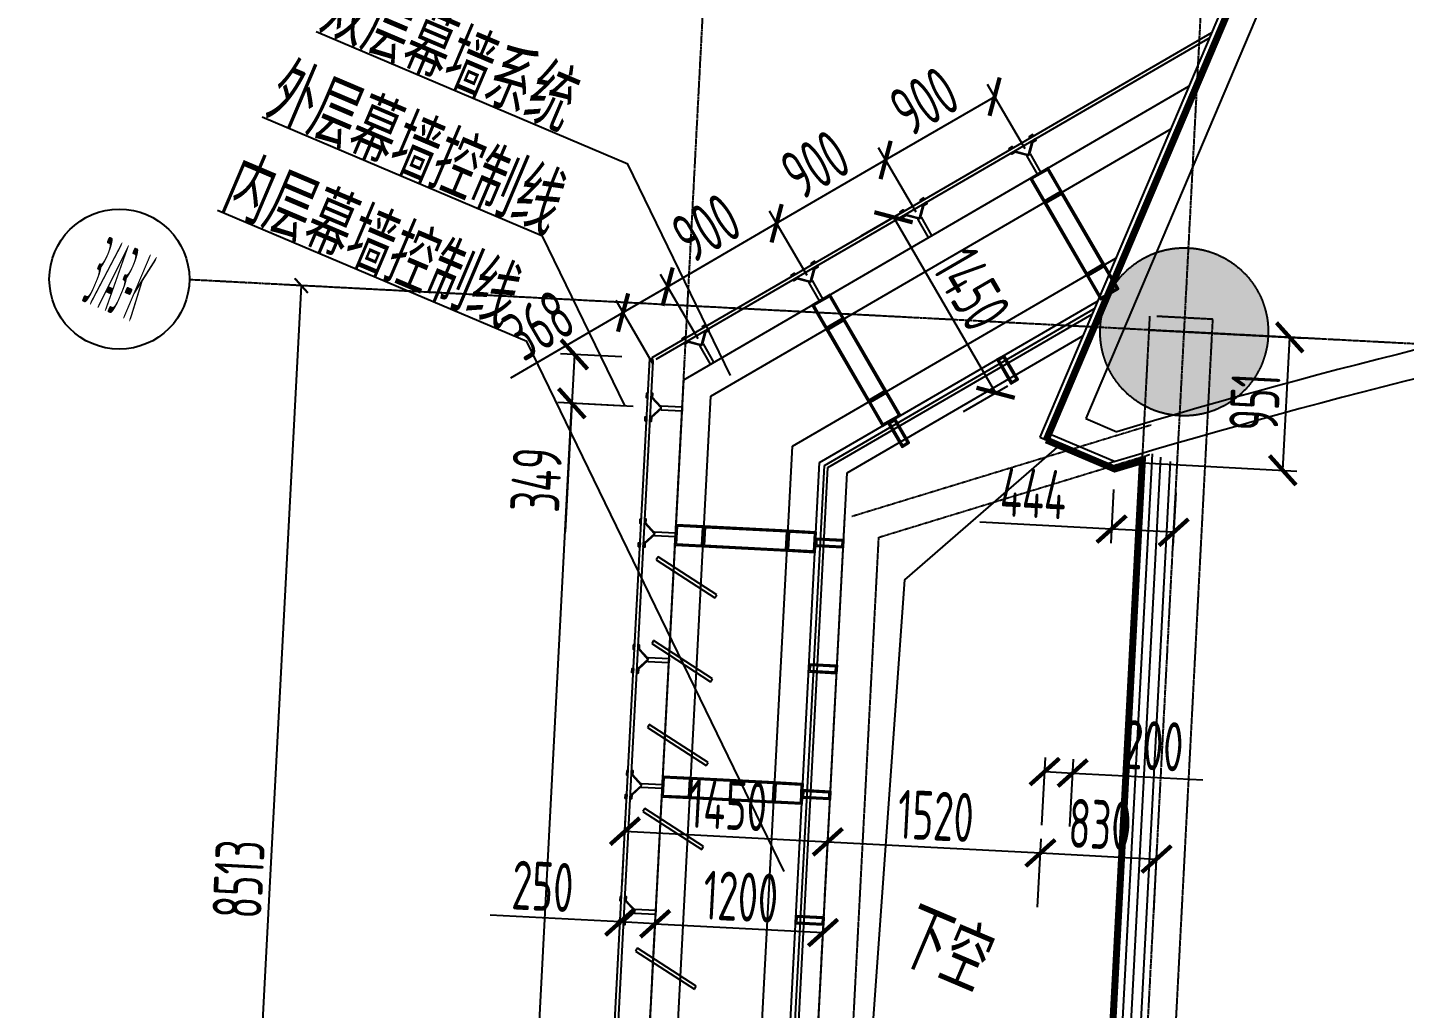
# Model space of a CAD drawing. Extents: x 11778731 to 12007717, y -6694179 to -6314888.
# Drawn here: x 11890365 to 11900194, y -6397141 to -6390134 of the extents above; entities that cross this region are included whole.
import ezdxf
from ezdxf.enums import TextEntityAlignment as Align
from ezdxf.xclip import XClip

# ---------------------------------------------------------------- set-up
doc = ezdxf.new("R2010")
doc.units = 0
doc.header["$LTSCALE"] = 10
doc.header["$MEASUREMENT"] = 0
doc.header["$XCLIPFRAME"] = 0
for name, pattern in [('A3-RG-axis-100$0$CENTER', [2, 1.25, -0.25, 0.25, -0.25]), ('A3-RI-5F$0$DASH', [0.35, 0.25, -0.1]), ('A3-RI-5F$0$DASHED2', [0.375, 0.25, -0.125])]:
    doc.linetypes.add(name, pattern=pattern)
for name, color, linetype in [('A3-RB-5F-100$0$A-DIMS-100', 1, 'Continuous'), ('A3-RG-axis-100$0$A-DIMS-100', 1, 'Continuous'), ('A3-RG-axis-100$0$A-GRID', 1, 'A3-RG-axis-100$0$CENTER'), ('A3-RG-axis-100$0$A-SYMB', 4, 'Continuous'), ('A3-RI-5F$0$A-DETAILS', 11, 'Continuous'), ('A3-RI-5F$0$A-FACD-ALUM', 30, 'Continuous'), ('A3-RI-5F$0$A-FLOR', 2, 'Continuous'), ('A3-RI-5F$0$A-GLAZ', 140, 'Continuous'), ('A3-RI-5F$0$A-STRS-HRAL', 80, 'Continuous'), ('A3-RI-5F$0$A-SYMB-VOID', 35, 'Continuous'), ('A3-RI-5F$0$A-WALL', 7, 'Continuous'), ('A3-RI-5F$0$A-WALL-FINI', 95, 'Continuous'), ('A3-RS-1F$0$A-HATH-GRAY', 8, 'Continuous'), ('A3-RS-1F$0$A-WALL', 7, 'Continuous'), ('A3-SYMB-5F-100$0$A-SYMB', 4, 'Continuous'), ('A3-SYMB-5F-100$0$A-SYMB-AREA', 4, 'Continuous'), ('A3-SYMB-5F-100$0$A-SYMB-NAME', 4, 'Continuous'), ('A3-SYMB-5F-100$0$A-SYMB-NAME-E', 4, 'Continuous')]:
    doc.layers.add(name, color=color, linetype=linetype)
doc.layers.add('A3-RI-5F$0$A-X-CHEK', color=6, linetype='A3-RI-5F$0$DASHED2', plot=False)
doc.styles.add('A3-RB-5F-100$0$XD2008', font='xd-hzs.shx', dxfattribs={"width": 0.7, "bigfont": 'xd-hztxt.shx'})
doc.styles.add('A3-RG-axis-100$0$ECADI', font='hzs.shx', dxfattribs={"width": 0.7, "bigfont": 'hztxt.shx'})
doc.styles.add('A3-RG-axis-100$0$XD2008', font='xd-hzs.shx', dxfattribs={"width": 0.7, "bigfont": 'xd-hztxt.shx'})
doc.styles.add('A3-SYMB-5F-100$0$ECADI', font='hzs.shx', dxfattribs={"width": 0.7, "bigfont": 'hztxt.shx'})
doc.dimstyles.new('A3-RB-5F-100$0$XD100$0', dxfattribs={"dimscale": 100, "dimtxt": 3.5, "dimasz": 2, "dimexe": 1, "dimexo": 2, "dimgap": 0.5, "dimtad": 1, "dimdec": 0, "dimdsep": 46, "dimtxsty": 'A3-RB-5F-100$0$XD2008', "dimblk1": 'A3-RB-5F-100$0$_ARCHTICK', "dimblk2": 'A3-RB-5F-100$0$_ARCHTICK', "dimsah": 1, "dimcen": 2.5, "dimclrt": 4, "dimaunit": 1, "dimadec": 0, "dimazin": 0, "dimtfac": 1, "dimtdec": 0, "dimtix": 1, "dimtmove": 0, "dimatfit": 3, "dimfxl": 0, "dimtolj": 1, "dimtzin": 0, "dimarcsym": 0})
doc.dimstyles.new('A3-RG-axis-100$0$XD100$0', dxfattribs={"dimscale": 100, "dimtxt": 3.5, "dimasz": 1, "dimexe": 1, "dimexo": 2, "dimgap": 0.5, "dimtad": 1, "dimdec": 0, "dimdsep": 46, "dimtxsty": 'A3-RG-axis-100$0$XD2008', "dimblk1": 'A3-RG-axis-100$0$_ARCHTICK', "dimblk2": 'A3-RG-axis-100$0$_ARCHTICK', "dimsah": 1, "dimcen": 2.5, "dimclrt": 4, "dimaunit": 1, "dimadec": 0, "dimazin": 0, "dimtfac": 1, "dimtdec": 0, "dimtix": 1, "dimtmove": 0, "dimatfit": 3, "dimfxl": 0, "dimtolj": 1, "dimtzin": 0, "dimarcsym": 0})

# ---------------------------------------------------------------- blocks, each defined once
blk = doc.blocks.new('A3-RI-5F$0$MRY-m_louver-vert-center - 9000h x 2500w x 500d - 25t - 600 oc - -30 deg-1445515-3RD FLOOR PLAN - BW')
at = {"layer": 'A3-RI-5F$0$A-FACD-ALUM'}
for p, q in [((-921.7, -87.5), (-1171.7, -520.5)), ((-900, -100), (-921.7, -87.5)), ((-321.7, -87.5), (-571.7, -520.5)), ((-300, -100), (-321.7, -87.5)), ((278.3, -87.5), (28.3, -520.5)), ((300, -100), (278.3, -87.5)), ((878.3, -87.5), (628.3, -520.5)), ((900, -100), (878.3, -87.5)), ((-1150, -533), (-900, -100)), ((-550, -533), (-300, -100)), ((50, -533), (300, -100)), ((650, -533), (900, -100)), ((-1171.7, -520.5), (-1150, -533)), ((-571.7, -520.5), (-550, -533)), ((28.3, -520.5), (50, -533)), ((628.3, -520.5), (650, -533))]:
    blk.add_line(p, q, dxfattribs=at)
blk = doc.blocks.new('A3-RI-5F$0$MRY-m_louver-vert-center - 4250h x 2500w x 500d - 25t - 1000 oc - -30 deg-1446859-3RD FLOOR PLAN')
at = {"layer": 'A3-RI-5F$0$A-FACD-ALUM'}
for p, q in [((-1521.7, -87.5), (-1771.7, -520.5)), ((-1500, -100), (-1521.7, -87.5)), ((-521.7, -87.5), (-771.7, -520.5)), ((-500, -100), (-521.7, -87.5)), ((478.3, -87.5), (228.3, -520.5)), ((500, -100), (478.3, -87.5)), ((1478.3, -87.5), (1228.3, -520.5)), ((1500, -100), (1478.3, -87.5)), ((-1750, -533), (-1500, -100)), ((-750, -533), (-500, -100)), ((250, -533), (500, -100)), ((1250, -533), (1500, -100)), ((-1771.7, -520.5), (-1750, -533)), ((-771.7, -520.5), (-750, -533)), ((228.3, -520.5), (250, -533)), ((1228.3, -520.5), (1250, -533))]:
    blk.add_line(p, q, dxfattribs=at)
blk = doc.blocks.new('A3-RI-5F')
at = {"layer": 'A3-RI-5F$0$A-GLAZ'}
blk.add_hatch(color=256, dxfattribs=at).paths.add_polyline_path([(11894830.2, -6392516.3), (11894822.8, -6392492.4), (11894806.1, -6392497.5), (11894805.2, -6392515)])
blk.add_hatch(color=256, dxfattribs=at).paths.add_polyline_path([(11894830.2, -6392516.3), (11894822.8, -6392492.4), (11894806.1, -6392497.5), (11894805.2, -6392515)])
at = {"layer": 'A3-RI-5F$0$A-DETAILS'}
for p, q in [((11897510.3, -6391044.8), (11897414.6, -6391019.4)), ((11897504.1, -6391048.3), (11897415.3, -6391024.8)), ((11897510.3, -6391044.8), (11897535.6, -6390949.1)), ((11897516.4, -6391041.2), (11897539.9, -6390952.3)), ((11896732.2, -6391497.2), (11896757.6, -6391401.5)), ((11896738.3, -6391493.6), (11896761.9, -6391404.7)), ((11896732.2, -6391497.2), (11896636.5, -6391471.8)), ((11896726.1, -6391500.7), (11896637.3, -6391477.2)), ((11895954.2, -6391949.6), (11895979.5, -6391853.9)), ((11895960.3, -6391946), (11895983.8, -6391857.2)), ((11895954.2, -6391949.6), (11895858.5, -6391924.3)), ((11895948.1, -6391953.1), (11895859.2, -6391929.6)), ((11895176.2, -6392402), (11895201.5, -6392306.3)), ((11895182.3, -6392398.4), (11895205.8, -6392309.6)), ((11895176.2, -6392402), (11895080.5, -6392376.7)), ((11895170.1, -6392405.5), (11895081.2, -6392382)), ((11894887.7, -6392851.7), (11894821.4, -6392778.2)), ((11894888, -6392844.7), (11894826.5, -6392776.4)), ((11894887.7, -6392851.7), (11894814.1, -6392918)), ((11894887.3, -6392858.8), (11894819, -6392920.3)), ((11894840.6, -6393750.5), (11894774.3, -6393676.9)), ((11894840.9, -6393743.5), (11894779.4, -6393675.1)), ((11894840.6, -6393750.5), (11894767, -6393816.8)), ((11894840.2, -6393757.6), (11894771.9, -6393819.1)), ((11894793.5, -6394649.3), (11894727.2, -6394575.7)), ((11894793.8, -6394642.2), (11894732.3, -6394573.9)), ((11894793.5, -6394649.3), (11894719.9, -6394715.5)), ((11894793.1, -6394656.3), (11894724.8, -6394717.8)), ((11894746.4, -6395548), (11894672.8, -6395614.3)), ((11894746, -6395555.1), (11894677.7, -6395616.6)), ((11894746.4, -6395548), (11894680.1, -6395474.5)), ((11894746.7, -6395541), (11894685.2, -6395472.7)), ((11894699.3, -6396446.8), (11894633, -6396373.2)), ((11894699.6, -6396439.8), (11894638.1, -6396371.4)), ((11894699.3, -6396446.8), (11894625.7, -6396513.1)), ((11894698.9, -6396453.9), (11894630.6, -6396515.4))]:
    blk.add_line(p, q, dxfattribs=at)
for points in [[(11897541.4, -6390899.4), (11897515.5, -6390914.5), (11897520.5, -6390923.1), (11897546.4, -6390908)], [(11897559, -6390929.7), (11897533.1, -6390944.7), (11897538.1, -6390953.4), (11897564, -6390938.3)], [(11897368.5, -6390999.9), (11897394.4, -6390984.9), (11897399.5, -6390993.5), (11897373.5, -6391008.6)], [(11897386.1, -6391030.2), (11897412, -6391015.1), (11897417.1, -6391023.8), (11897391.1, -6391038.8)], [(11897523.2, -6391037.2), (11897497.3, -6391052.3), (11897572.7, -6391182), (11897598.6, -6391166.9)], [(11897650.5, -6391136.7), (11897520.8, -6391212.1), (11897621.4, -6391385), (11897751, -6391309.6)], [(11897646.9, -6391150.4), (11897534.5, -6391215.7), (11897625, -6391371.4), (11897737.4, -6391306)], [(11897751, -6391309.6), (11897621.4, -6391385), (11897923, -6391903.7), (11898052.6, -6391828.3)], [(11897747.4, -6391323.3), (11897635, -6391388.6), (11897926.6, -6391890), (11898039, -6391824.7)], [(11896763.4, -6391351.8), (11896737.4, -6391366.9), (11896742.5, -6391375.5), (11896768.4, -6391360.5)], [(11896781, -6391382.1), (11896755, -6391397.1), (11896760.1, -6391405.8), (11896786, -6391390.7)], [(11896590.5, -6391452.3), (11896616.4, -6391437.3), (11896621.4, -6391445.9), (11896595.5, -6391461)], [(11896608.1, -6391482.6), (11896634, -6391467.5), (11896639, -6391476.2), (11896613.1, -6391491.2)], [(11896745.2, -6391489.6), (11896719.3, -6391504.7), (11896794.7, -6391634.4), (11896820.6, -6391619.3)], [(11895985.4, -6391804.2), (11895959.4, -6391819.3), (11895964.4, -6391827.9), (11895990.4, -6391812.9)], [(11895812.5, -6391904.8), (11895838.4, -6391889.7), (11895843.4, -6391898.3), (11895817.5, -6391913.4)], [(11895830.1, -6391935), (11895856, -6391919.9), (11895861, -6391928.6), (11895835.1, -6391943.7)], [(11896003, -6391834.5), (11895977, -6391849.6), (11895982, -6391858.2), (11896008, -6391843.1)], [(11898052.6, -6391828.3), (11897923, -6391903.7), (11898023.5, -6392076.6), (11898153.2, -6392001.2)], [(11898049, -6391842), (11897936.6, -6391907.3), (11898027.1, -6392062.9), (11898139.5, -6391997.6)], [(11895967.2, -6391942), (11895941.2, -6391957.1), (11896016.6, -6392086.8), (11896042.6, -6392071.7)], [(11896094.4, -6392041.5), (11895964.8, -6392116.9), (11896065.3, -6392289.8), (11896195, -6392214.4)], [(11896090.8, -6392055.2), (11895978.4, -6392120.6), (11896068.9, -6392276.2), (11896181.3, -6392210.8)], [(11896195, -6392214.4), (11896065.3, -6392289.8), (11896366.9, -6392808.5), (11896496.6, -6392733.1)], [(11895207.3, -6392256.6), (11895181.4, -6392271.7), (11895186.4, -6392280.4), (11895212.4, -6392265.3)], [(11895224.9, -6392286.9), (11895199, -6392302), (11895204, -6392310.6), (11895230, -6392295.5)], [(11896191.4, -6392228.1), (11896079, -6392293.5), (11896370.5, -6392794.9), (11896482.9, -6392729.5)], [(11895034.4, -6392357.2), (11895060.4, -6392342.1), (11895065.4, -6392350.7), (11895039.5, -6392365.8)], [(11895052, -6392387.4), (11895078, -6392372.3), (11895083, -6392381), (11895057.1, -6392396.1)], [(11895189.1, -6392394.4), (11895163.2, -6392409.5), (11895238.6, -6392539.2), (11895264.5, -6392524.1)], [(11897336.2, -6392476.2), (11897284.4, -6392506.4), (11897384.9, -6392679.3), (11897436.8, -6392649.1)], [(11897332.6, -6392489.9), (11897298, -6392510), (11897388.5, -6392665.6), (11897423.1, -6392645.5)], [(11894783.1, -6392746.1), (11894781.5, -6392776.1), (11894791.5, -6392776.6), (11894793.1, -6392746.6)], [(11894818, -6392748), (11894816.4, -6392777.9), (11894826.4, -6392778.4), (11894828, -6392748.5)], [(11896496.6, -6392733.1), (11896366.9, -6392808.5), (11896467.4, -6392981.4), (11896597.1, -6392906)], [(11896493, -6392746.8), (11896380.6, -6392812.1), (11896471.1, -6392967.8), (11896583.4, -6392902.4)], [(11894886.9, -6392866.7), (11894888.5, -6392836.8), (11895038.3, -6392844.6), (11895036.7, -6392874.6)], [(11894772.6, -6392945.9), (11894774.2, -6392915.9), (11894784.2, -6392916.4), (11894782.6, -6392946.4)], [(11894807.5, -6392947.7), (11894809.1, -6392917.7), (11894819.1, -6392918.2), (11894817.5, -6392948.2)], [(11896558.2, -6392928.6), (11896506.3, -6392958.8), (11896606.9, -6393131.7), (11896658.8, -6393101.5)], [(11896554.6, -6392942.3), (11896520, -6392962.4), (11896610.5, -6393118), (11896645.1, -6393097.9)], [(11894736, -6393644.9), (11894734.4, -6393674.9), (11894744.4, -6393675.4), (11894745.9, -6393645.4)], [(11894770.9, -6393646.7), (11894769.3, -6393676.7), (11894779.3, -6393677.2), (11894780.9, -6393647.2)], [(11894986.4, -6393833.3), (11894994.3, -6393683.5), (11895194, -6393693.9), (11895186.2, -6393843.7)], [(11894839.8, -6393765.5), (11894841.4, -6393735.5), (11894991.2, -6393743.4), (11894989.6, -6393773.3)], [(11894997, -6393823.8), (11895003.8, -6393694), (11895183.5, -6393703.4), (11895176.7, -6393833.2)], [(11895186.2, -6393843.7), (11895194, -6393693.9), (11895793.2, -6393725.3), (11895785.4, -6393875.1)], [(11895196.7, -6393834.3), (11895203.5, -6393704.4), (11895782.7, -6393734.8), (11895775.9, -6393864.6)], [(11895785.4, -6393875.1), (11895793.2, -6393725.3), (11895992.9, -6393735.8), (11895985.1, -6393885.6)], [(11895795.9, -6393865.7), (11895802.7, -6393735.8), (11895982.4, -6393745.3), (11895975.6, -6393875.1)], [(11895987.4, -6393840.7), (11895990.6, -6393780.7), (11896190.3, -6393791.2), (11896187.2, -6393851.1)], [(11894725.5, -6393844.6), (11894727.1, -6393814.7), (11894737.1, -6393815.2), (11894735.5, -6393845.1)], [(11894760.4, -6393846.4), (11894762, -6393816.5), (11894772, -6393817), (11894770.4, -6393847)], [(11895997.9, -6393831.2), (11896000, -6393791.2), (11896179.8, -6393800.7), (11896177.7, -6393840.6)], [(11894688.9, -6394543.7), (11894687.3, -6394573.6), (11894697.3, -6394574.1), (11894698.8, -6394544.2)], [(11894723.8, -6394545.5), (11894722.2, -6394575.4), (11894732.2, -6394576), (11894733.8, -6394546)], [(11894792.7, -6394664.3), (11894794.3, -6394634.3), (11894944.1, -6394642.1), (11894942.5, -6394672.1)], [(11894678.4, -6394743.4), (11894680, -6394713.4), (11894689.9, -6394713.9), (11894688.4, -6394743.9)], [(11894713.3, -6394745.2), (11894714.9, -6394715.3), (11894724.9, -6394715.8), (11894723.3, -6394745.7)], [(11895940.3, -6394739.4), (11895943.5, -6394679.5), (11896143.2, -6394690), (11896140.1, -6394749.9)], [(11895950.8, -6394730), (11895952.9, -6394690), (11896132.7, -6394699.4), (11896130.6, -6394739.4)], [(11894641.8, -6395442.4), (11894640.2, -6395472.4), (11894650.2, -6395472.9), (11894651.7, -6395442.9)], [(11894676.7, -6395444.3), (11894675.1, -6395474.2), (11894685.1, -6395474.7), (11894686.7, -6395444.8)], [(11894745.6, -6395563), (11894747.2, -6395533.1), (11894897, -6395540.9), (11894895.4, -6395570.9)], [(11894892.2, -6395630.8), (11894900.1, -6395481), (11895099.8, -6395491.5), (11895092, -6395641.3)], [(11894902.8, -6395621.3), (11894909.6, -6395491.5), (11895089.3, -6395500.9), (11895082.5, -6395630.7)], [(11895092, -6395641.3), (11895099.8, -6395491.5), (11895699, -6395522.9), (11895691.1, -6395672.7)], [(11895102.5, -6395631.8), (11895109.3, -6395502), (11895688.5, -6395532.3), (11895681.7, -6395662.2)], [(11895691.1, -6395672.7), (11895699, -6395522.9), (11895898.7, -6395533.3), (11895890.9, -6395683.1)], [(11895701.7, -6395663.2), (11895708.5, -6395533.4), (11895888.2, -6395542.8), (11895881.4, -6395672.6)], [(11894631.3, -6395642.2), (11894632.9, -6395612.2), (11894642.8, -6395612.7), (11894641.3, -6395642.7)], [(11894666.2, -6395644), (11894667.8, -6395614), (11894677.8, -6395614.5), (11894676.2, -6395644.5)], [(11895893.2, -6395638.2), (11895896.4, -6395578.3), (11896096.1, -6395588.7), (11896093, -6395648.7)], [(11895903.7, -6395628.7), (11895905.8, -6395588.8), (11896085.6, -6395598.2), (11896083.5, -6395638.1)], [(11894594.7, -6396341.2), (11894593.1, -6396371.2), (11894603.1, -6396371.7), (11894604.6, -6396341.7)], [(11894629.6, -6396343), (11894628, -6396373), (11894638, -6396373.5), (11894639.6, -6396343.5)], [(11894698.5, -6396461.8), (11894700.1, -6396431.8), (11894849.8, -6396439.7), (11894848.3, -6396469.6)], [(11894584.2, -6396540.9), (11894585.8, -6396511), (11894595.7, -6396511.5), (11894594.2, -6396541.4)], [(11894619.1, -6396542.7), (11894620.7, -6396512.8), (11894630.7, -6396513.3), (11894629.1, -6396543.3)], [(11895846.1, -6396537), (11895849.3, -6396477), (11896049, -6396487.5), (11896045.9, -6396547.4)], [(11895856.6, -6396527.5), (11895858.7, -6396487.5), (11896038.5, -6396497), (11896036.4, -6396536.9)]]:
    blk.add_lwpolyline(points, close=True, dxfattribs=at)
at = {"layer": 'A3-RI-5F$0$A-FLOR', "linetype": 'A3-RI-5F$0$DASH', "const_width": 50}
for points in [[(11907835.3, -6369053.3), (11897636.5, -6393080)], [(11897636.5, -6393080), (11898125.1, -6393287.4), (11898322.7, -6393228.5), (11896985.5, -6418742.1), (11920412.3, -6428686.2), (11921779.8, -6425464.4), (11976706.5, -6448779.4), (11984755.5, -6429817), (11972558.8, -6424639.8), (11986355.7, -6392136.2)]]:
    blk.add_lwpolyline(points, dxfattribs=at)
at = {"layer": 'A3-RI-5F$0$A-GLAZ'}
for p, q in [((11894823.8, -6392491.2), (11898818, -6390168.6)), ((11894851.5, -6392504), (11898801.8, -6390207)), ((11896052.7, -6393263.1), (11897980.3, -6392142.2)), ((11896077, -6393277.9), (11897964, -6392180.6)), ((11893427.3, -6418807), (11894806.1, -6392497.5)), ((11894830.2, -6392516.3), (11894822.8, -6392492.4)), ((11894830.2, -6392516.3), (11894822.8, -6392492.4)), ((11893453.2, -6418790.8), (11894830.2, -6392516.3)), ((11894830.2, -6392516.3), (11894805.2, -6392515)), ((11894830.2, -6392516.3), (11894805.2, -6392515)), ((11894757.6, -6417975.7), (11896052.7, -6393263.1)), ((11894783.5, -6417959.5), (11896077, -6393277.9))]:
    blk.add_line(p, q, dxfattribs=at)
at = {"layer": 'A3-RI-5F$0$A-STRS-HRAL'}
for points in [[(11897054.1, -6418771.2), (11898395.3, -6393179.2)], [(11897112.9, -6418796.2), (11898454.1, -6393204.1)]]:
    blk.add_lwpolyline(points, dxfattribs=at)
at = {"layer": 'A3-RI-5F$0$A-SYMB-VOID'}
blk.add_lwpolyline([(11894928.4, -6417868.9), (11896627.2, -6394078.5), (11897730.2, -6393119.8)], dxfattribs=at)
at = {"layer": 'A3-RI-5F$0$A-WALL'}
for p, q in [((11901466.4, -6384057.6), (11897656.1, -6393034)), ((11901650.5, -6384135.7), (11897918.3, -6392928.1)), ((11897918.3, -6392928.1), (11898139.7, -6393022)), ((11897656.1, -6393034), (11898128.1, -6393234.4))]:
    blk.add_line(p, q, dxfattribs=at)
for radius, start, end in [(47550, 95.19329, 106.69121), (47350, 94.9523, 106.77848)]:
    blk.add_arc((11911796.7, -6438568.6), radius, start, end, dxfattribs=at)
at = {"layer": 'A3-RI-5F$0$A-WALL-FINI'}
for p, q in [((11906617.1, -6371795.3), (11897590.5, -6393060.5)), ((11895048.5, -6392649.8), (11898655.1, -6390552.6)), ((11895242.5, -6392768.3), (11898524.7, -6390859.8)), ((11895824.7, -6393123.8), (11898133.5, -6391781.3)), ((11896018.8, -6393242.3), (11898003.1, -6392088.4)), ((11896215.3, -6393314.8), (11897897.9, -6392336.4)), ((11893686.1, -6418645.2), (11895048.5, -6392649.8)), ((11893893.2, -6418515.9), (11895242.5, -6392768.3)), ((11897590.5, -6393060.5), (11898053.3, -6393257)), ((11894514.3, -6418127.7), (11895824.7, -6393123.8)), ((11894721.4, -6417998.3), (11896018.8, -6393242.3)), ((11894928.4, -6417868.9), (11896215.3, -6393314.8))]:
    blk.add_line(p, q, dxfattribs=at)
for points in [[(11896985.5, -6418742.1), (11898326.8, -6393150.1)], [(11897181.5, -6418825.3), (11898522.7, -6393233.2)]]:
    blk.add_lwpolyline(points, dxfattribs=at)
blk.add_arc((11911796.7, -6438568.6), 47350, 106.77848, 106.87295, dxfattribs=at)
at = {"layer": 'A3-RI-5F$0$A-X-CHEK'}
for p, q in [((11896998.5, -6418494.6), (11898376.8, -6392195)), ((11898826.2, -6392218.6), (11898426.7, -6392197.6)), ((11897440.3, -6418663.6), (11898826.2, -6392218.6)), ((11896249.1, -6393624.9), (11898386.2, -6392971.5)), ((11896441.5, -6393775.2), (11898375, -6393184.1)), ((11894930.3, -6417834), (11896199.1, -6393622.3)), ((11895187.3, -6417707.2), (11896441.5, -6393775.2))]:
    blk.add_line(p, q, dxfattribs=at)
at = {"layer": 'A3-RI-5F$0$A-FACD-ALUM'}
for name, p, rotation in [('A3-RI-5F$0$MRY-m_louver-vert-center - 9000h x 2500w x 500d - 25t - 600 oc - -30 deg-1445515-3RD FLOOR PLAN - BW', (11894718.6, -6394808.1), 86.99999999988873), ('A3-RI-5F$0$MRY-m_louver-vert-center - 4250h x 2500w x 500d - 25t - 1000 oc - -30 deg-1446859-3RD FLOOR PLAN', (11894540.6, -6398203.4), 86.99999999865307)]:
    blk.add_blockref(name, p, dxfattribs=dict(at, rotation=rotation))
blk = doc.blocks.new('A3-RG-axis-100$0$_ARCHTICK')
at = {"color": 0, "linetype": 'ByBlock', "const_width": 0.15}
blk.add_lwpolyline([(-0.5, -0.5), (0.5, 0.5)], dxfattribs=at)
blk = doc.blocks.new('*D235')
at = {"layer": 'A3-RG-axis-100$0$A-DIMS-100', "color": 0, "lineweight": -2}
for p, q in [((11891873.6, -6400479.5), (11892319.1, -6391977.7)), ((11896669.6, -6392205.7), (11892219.3, -6391972.5)), ((11894430.8, -6400613.5), (11891773.7, -6400474.2))]:
    blk.add_line(p, q, dxfattribs=at)
at = {"layer": 'Defpoints', "color": 0}
for p in [(11892319.1, -6391977.7), (11896869.3, -6392216.2), (11894630.6, -6400623.9)]:
    blk.add_point(p, dxfattribs=at)
at = {"layer": 'A3-RG-axis-100$0$A-DIMS-100', "color": 0, "lineweight": -2, "xscale": 100, "yscale": 100, "zscale": 100}
for p, rotation in [((11892319.1, -6391977.7), 86.99999999989261), ((11891873.6, -6400479.5), 266.9999999998926)]:
    blk.add_blockref('A3-RG-axis-100$0$_ARCHTICK', p, dxfattribs=dict(at, rotation=rotation))
at = {"layer": 'A3-RG-axis-100$0$A-DIMS-100', "color": 4, "insert": (11891871.6, -6396216.8), "char_height": 350, "attachment_point": 5, "rotation": 87, "style": 'A3-RG-axis-100$0$XD2008'}
blk.add_mtext('\\A1;8513', dxfattribs=at)
blk = doc.blocks.new('A3-RG-axis-100$0$ECADI-TAG-GRID')
at = {"color": 13}
blk.add_circle((0, 0), 5, dxfattribs=at)
at = {"style": 'A3-RG-axis-100$0$XD2008', "width": 0.7}
blk.add_attdef('GRID', text='', height=5, dxfattribs=at).set_placement((0, 0), align=Align.MIDDLE)
blk = doc.blocks.new('A3-SYMB-5F-100$0$ECADI-TAG-ROOM')
at = {"layer": 'A3-SYMB-5F-100$0$A-SYMB-AREA', "style": 'A3-SYMB-5F-100$0$ECADI', "width": 0.7}
blk.add_attdef('340M2', text='', height=2.5, dxfattribs=at).set_placement((7.167, -1.75), align=Align.MIDDLE_LEFT)
at = {"layer": 'A3-SYMB-5F-100$0$A-SYMB-NAME', "style": 'A3-SYMB-5F-100$0$ECADI', "width": 0.7}
blk.add_attdef('CHINESENAME', (-5.125, 0.088), '', height=4.5, dxfattribs=at)
at = {"layer": 'A3-SYMB-5F-100$0$A-SYMB-NAME-E', "style": 'A3-SYMB-5F-100$0$ECADI', "width": 0.7}
for tag, p in [('ENGLISHHIGH', (-5.125, 8.04)), ('ENGLISHLOW', (-5.125, 4.84))]:
    blk.add_attdef(tag, p, '', height=2.5, dxfattribs=at)
blk = doc.blocks.new('A3-SYMB-5F-100')
at = {"layer": 'A3-SYMB-5F-100$0$A-SYMB'}
for points in [[(11895381.7, -6392619.6), (11894649.6, -6391110.1), (11892425.2, -6390165.9)], [(11894628.4, -6392835.2), (11894040.7, -6391623.6), (11892039.6, -6390774.1)], [(11895765.7, -6396163.4), (11893929.7, -6392377.8), (11891720.9, -6391440.2)]]:
    blk.add_lwpolyline(points, dxfattribs=at)
ref = blk.add_blockref('A3-SYMB-5F-100$0$ECADI-TAG-ROOM', (11893653.3, -6390696.7), dxfattribs=dict(at, xscale=-99.99999999989046, yscale=100.0000000001164, rotation=336.9999999995064))
ref.add_attrib('CHINESENAME', '双层幕墙系统', (11892425.2, -6390165.9), dxfattribs={"height": 450, "rotation": 337, "style": 'A3-SYMB-5F-100$0$ECADI', "width": 0.7})
ref = blk.add_blockref('A3-SYMB-5F-100$0$ECADI-TAG-ROOM', (11893283, -6391281.2), dxfattribs=dict(at, xscale=-99.99999999989046, yscale=100.0000000001164, rotation=336.9999999995064))
ref.add_attrib('CHINESENAME', '外层幕墙控制线', (11892039.6, -6390774.1), dxfattribs={"height": 450, "rotation": 337, "style": 'A3-SYMB-5F-100$0$ECADI', "width": 0.7})
ref = blk.add_blockref('A3-SYMB-5F-100$0$ECADI-TAG-ROOM', (11893172, -6392035.5), dxfattribs=dict(at, xscale=-99.99999999989046, yscale=100.0000000001164, rotation=336.9999999995064))
ref.add_attrib('CHINESENAME', '内层幕墙控制线', (11891720.9, -6391440.2), dxfattribs={"height": 450, "rotation": 337, "style": 'A3-SYMB-5F-100$0$ECADI', "width": 0.7})
ref = blk.add_blockref('A3-SYMB-5F-100$0$ECADI-TAG-ROOM', (11897012.2, -6397011.1), dxfattribs=dict(at, xscale=99.99999999989046, yscale=100.0000000001164, rotation=337))
ref.add_attrib('CHINESENAME', '下空', (11896543.9, -6396802.8), dxfattribs={"height": 450, "rotation": 337, "style": 'A3-SYMB-5F-100$0$ECADI', "width": 0.7})
blk = doc.blocks.new('A3-RS-1F')
at = {"layer": 'A3-RS-1F$0$A-HATH-GRAY'}
h = blk.add_hatch(color=256, dxfattribs=at)
edge = h.paths.add_edge_path()
edge.add_arc((11898621.2, -6392307.9), 600, 0, 360)
at = {"layer": 'A3-RS-1F$0$A-WALL'}
blk.add_circle((11898621.2, -6392307.9), 600, dxfattribs=at)
blk = doc.blocks.new('A3-RB-5F-100$0$_ARCHTICK')
at = {"color": 0, "linetype": 'ByBlock', "const_width": 0.15}
blk.add_lwpolyline([(-0.5, -0.5), (0.5, 0.5)], dxfattribs=at)
blk = doc.blocks.new('*D979')
at = {"layer": 'A3-RB-5F-100$0$A-DIMS-100', "color": 0, "lineweight": -2}
for p, q in [((11898117.8, -6393434), (11898097.8, -6393816.4)), ((11898561, -6393457.2), (11898541, -6393839.7)), ((11898103, -6393716.6), (11897162.7, -6393667.3)), ((11898546.2, -6393739.8), (11898103, -6393716.6))]:
    blk.add_line(p, q, dxfattribs=at)
at = {"layer": 'Defpoints', "color": 0}
for p in [(11898128.3, -6393234.3), (11898571.5, -6393257.5), (11898546.2, -6393739.8)]:
    blk.add_point(p, dxfattribs=at)
at = {"layer": 'A3-RB-5F-100$0$A-DIMS-100', "color": 0, "lineweight": -2, "xscale": 200, "yscale": 200, "zscale": 200}
for p, rotation in [((11898103, -6393716.6), 176.9999999991416), ((11898546.2, -6393739.8), 356.9999999991416)]:
    blk.add_blockref('A3-RB-5F-100$0$_ARCHTICK', p, dxfattribs=dict(at, rotation=rotation))
at = {"layer": 'A3-RB-5F-100$0$A-DIMS-100', "color": 4, "insert": (11897544.8, -6393462), "char_height": 350, "attachment_point": 5, "rotation": 357, "style": 'A3-RB-5F-100$0$XD2008'}
blk.add_mtext('\\A1;444', dxfattribs=at)
blk = doc.blocks.new('*D980')
at = {"layer": 'A3-RB-5F-100$0$A-DIMS-100', "color": 0, "lineweight": -2}
for p, q in [((11898377.8, -6392295.2), (11899474.5, -6392352.7)), ((11899324.9, -6393297), (11899374.6, -6392347.5)), ((11898328, -6393244.8), (11899424.7, -6393302.2))]:
    blk.add_line(p, q, dxfattribs=at)
at = {"layer": 'Defpoints', "color": 0}
for p in [(11898178.1, -6392284.8), (11899374.6, -6392347.5), (11898128.3, -6393234.3)]:
    blk.add_point(p, dxfattribs=at)
at = {"layer": 'A3-RB-5F-100$0$A-DIMS-100', "color": 0, "lineweight": -2, "xscale": 200, "yscale": 200, "zscale": 200}
for p, rotation in [((11899374.6, -6392347.5), 87.00006786445552), ((11899324.9, -6393297), 267.0000678644555)]:
    blk.add_blockref('A3-RB-5F-100$0$_ARCHTICK', p, dxfattribs=dict(at, rotation=rotation))
at = {"layer": 'A3-RB-5F-100$0$A-DIMS-100', "color": 4, "insert": (11899125.1, -6392810.5), "char_height": 350, "attachment_point": 5, "rotation": 87.00007, "style": 'A3-RB-5F-100$0$XD2008'}
blk.add_mtext('\\A1;951', dxfattribs=at)
blk = doc.blocks.new('*D428')
at = {"layer": 'A3-RB-5F-100$0$A-DIMS-100', "color": 0, "lineweight": -2}
for p, q in [((11892930.9, -6417983.8), (11894249.8, -6392818.3)), ((11894688, -6392841.3), (11894149.9, -6392813.1)), ((11893369.1, -6418006.7), (11892831.1, -6417978.5))]:
    blk.add_line(p, q, dxfattribs=at)
at = {"layer": 'Defpoints', "color": 0}
for p in [(11894249.8, -6392818.3), (11894887.7, -6392851.7), (11893568.8, -6418017.2)]:
    blk.add_point(p, dxfattribs=at)
at = {"layer": 'A3-RB-5F-100$0$A-DIMS-100', "color": 0, "lineweight": -2, "xscale": 200, "yscale": 200, "zscale": 200}
for p, rotation in [((11894249.8, -6392818.3), 86.99999999865629), ((11892930.9, -6417983.8), 266.9999999986563)]:
    blk.add_blockref('A3-RB-5F-100$0$_ARCHTICK', p, dxfattribs=dict(at, rotation=rotation))
at = {"layer": 'A3-RB-5F-100$0$A-DIMS-100', "color": 4, "insert": (11893365.7, -6405389.3), "char_height": 350, "attachment_point": 5, "rotation": 87, "style": 'A3-RB-5F-100$0$XD2008'}
blk.add_mtext('\\A1;900X28=25200', dxfattribs=at)
blk = doc.blocks.new('*D430')
at = {"layer": 'A3-RB-5F-100$0$A-DIMS-100', "color": 0, "lineweight": -2}
for p, q in [((11894606.4, -6392487.1), (11894168.2, -6392464.1)), ((11894268.1, -6392469.3), (11894249.8, -6392818.3)), ((11894588.1, -6392836), (11894149.9, -6392813.1)), ((11894249.8, -6392818.3), (11894201.7, -6393735.4))]:
    blk.add_line(p, q, dxfattribs=at)
at = {"layer": 'Defpoints', "color": 0}
for p in [(11894268.1, -6392469.3), (11894806.1, -6392497.5), (11894787.8, -6392846.5)]:
    blk.add_point(p, dxfattribs=at)
at = {"layer": 'A3-RB-5F-100$0$A-DIMS-100', "color": 0, "lineweight": -2, "xscale": 200, "yscale": 200, "zscale": 200}
for p, rotation in [((11894268.1, -6392469.3), 86.99999999902752), ((11894249.8, -6392818.3), 266.9999999990275)]:
    blk.add_blockref('A3-RB-5F-100$0$_ARCHTICK', p, dxfattribs=dict(at, rotation=rotation))
at = {"layer": 'A3-RB-5F-100$0$A-DIMS-100', "color": 4, "insert": (11893995.8, -6393364.9), "char_height": 350, "attachment_point": 5, "rotation": 87, "style": 'A3-RB-5F-100$0$XD2008'}
blk.add_mtext('\\A1;349', dxfattribs=at)
blk = doc.blocks.new('*D476')
at = {"layer": 'A3-RB-5F-100$0$A-DIMS-100', "color": 0, "lineweight": -2}
for p, q in [((11892930.9, -6417983.8), (11894249.8, -6392818.3)), ((11894688, -6392841.3), (11894149.9, -6392813.1)), ((11893369.1, -6418006.7), (11892831.1, -6417978.5))]:
    blk.add_line(p, q, dxfattribs=at)
at = {"layer": 'Defpoints', "color": 0}
for p in [(11894249.8, -6392818.3), (11894887.7, -6392851.7), (11893568.8, -6418017.2)]:
    blk.add_point(p, dxfattribs=at)
at = {"layer": 'A3-RB-5F-100$0$A-DIMS-100', "color": 0, "lineweight": -2, "xscale": 200, "yscale": 200, "zscale": 200}
for p, rotation in [((11894249.8, -6392818.3), 86.99999999865629), ((11892930.9, -6417983.8), 266.9999999986563)]:
    blk.add_blockref('A3-RB-5F-100$0$_ARCHTICK', p, dxfattribs=dict(at, rotation=rotation))
at = {"layer": 'A3-RB-5F-100$0$A-DIMS-100', "color": 4, "insert": (11893365.7, -6405389.3), "char_height": 350, "attachment_point": 5, "rotation": 87, "style": 'A3-RB-5F-100$0$XD2008'}
blk.add_mtext('\\A1;900X28=25200', dxfattribs=at)
blk = doc.blocks.new('*D478')
at = {"layer": 'A3-RB-5F-100$0$A-DIMS-100', "color": 0, "lineweight": -2}
for p, q in [((11894606.4, -6392487.1), (11894168.2, -6392464.1)), ((11894268.1, -6392469.3), (11894249.8, -6392818.3)), ((11894588.1, -6392836), (11894149.9, -6392813.1)), ((11894249.8, -6392818.3), (11894201.7, -6393735.4))]:
    blk.add_line(p, q, dxfattribs=at)
at = {"layer": 'Defpoints', "color": 0}
for p in [(11894268.1, -6392469.3), (11894806.1, -6392497.5), (11894787.8, -6392846.5)]:
    blk.add_point(p, dxfattribs=at)
at = {"layer": 'A3-RB-5F-100$0$A-DIMS-100', "color": 0, "lineweight": -2, "xscale": 200, "yscale": 200, "zscale": 200}
for p, rotation in [((11894268.1, -6392469.3), 86.99999999902752), ((11894249.8, -6392818.3), 266.9999999990275)]:
    blk.add_blockref('A3-RB-5F-100$0$_ARCHTICK', p, dxfattribs=dict(at, rotation=rotation))
at = {"layer": 'A3-RB-5F-100$0$A-DIMS-100', "color": 4, "insert": (11893995.8, -6393364.9), "char_height": 350, "attachment_point": 5, "rotation": 87, "style": 'A3-RB-5F-100$0$XD2008'}
blk.add_mtext('\\A1;349', dxfattribs=at)
blk = doc.blocks.new('*D657')
at = {"layer": 'A3-RB-5F-100$0$A-DIMS-100', "color": 0, "lineweight": -2}
for p, q in [((11897605.5, -6395830.9), (11897630.7, -6395349.2)), ((11897805.2, -6395841.3), (11897830.5, -6395359.7)), ((11897625.5, -6395449), (11897825.2, -6395459.5)), ((11897825.2, -6395459.5), (11898754, -6395508.2))]:
    blk.add_line(p, q, dxfattribs=at)
at = {"layer": 'Defpoints', "color": 0}
for p in [(11897825.2, -6395459.5), (11897595, -6396030.6), (11897794.7, -6396041.1)]:
    blk.add_point(p, dxfattribs=at)
at = {"layer": 'A3-RB-5F-100$0$A-DIMS-100', "color": 0, "lineweight": -2, "xscale": 200, "yscale": 200, "zscale": 200}
for p, rotation in [((11897625.5, -6395449), 176.9999999990518), ((11897825.2, -6395459.5), 356.9999999990518)]:
    blk.add_blockref('A3-RB-5F-100$0$_ARCHTICK', p, dxfattribs=dict(at, rotation=rotation))
at = {"layer": 'A3-RB-5F-100$0$A-DIMS-100', "color": 4, "insert": (11898401.2, -6395264.4), "char_height": 350, "attachment_point": 5, "rotation": 357, "style": 'A3-RB-5F-100$0$XD2008'}
blk.add_mtext('\\A1;200', dxfattribs=at)
blk = doc.blocks.new('*D658')
at = {"layer": 'A3-RB-5F-100$0$A-DIMS-100', "color": 0, "lineweight": -2}
for p, q in [((11894608.8, -6396262.5), (11894634.3, -6395775.3)), ((11896056.8, -6396338.4), (11896082.3, -6395851.2)), ((11894629.1, -6395875.2), (11896077.1, -6395951))]:
    blk.add_line(p, q, dxfattribs=at)
at = {"layer": 'Defpoints', "color": 0}
for p in [(11896077.1, -6395951), (11894598.3, -6396462.2), (11896046.3, -6396538.1)]:
    blk.add_point(p, dxfattribs=at)
at = {"layer": 'A3-RB-5F-100$0$A-DIMS-100', "color": 0, "lineweight": -2, "xscale": 200, "yscale": 200, "zscale": 200}
for p, rotation in [((11894629.1, -6395875.2), 176.9999999992017), ((11896077.1, -6395951), 356.9999999992017)]:
    blk.add_blockref('A3-RB-5F-100$0$_ARCHTICK', p, dxfattribs=dict(at, rotation=rotation))
at = {"layer": 'A3-RB-5F-100$0$A-DIMS-100', "color": 4, "insert": (11895364.9, -6395688.4), "char_height": 350, "attachment_point": 5, "rotation": 357, "style": 'A3-RB-5F-100$0$XD2008'}
blk.add_mtext('\\A1;1450', dxfattribs=at)
blk = doc.blocks.new('*D659')
at = {"layer": 'A3-RB-5F-100$0$A-DIMS-100', "color": 0, "lineweight": -2}
for p, q in [((11896056.8, -6396338.4), (11896082.3, -6395851.2)), ((11896077.1, -6395951), (11897595, -6396030.6)), ((11897574.7, -6396417.9), (11897600.3, -6395930.7))]:
    blk.add_line(p, q, dxfattribs=at)
at = {"layer": 'Defpoints', "color": 0}
for p in [(11897595, -6396030.6), (11896046.3, -6396538.1), (11897564.3, -6396617.7)]:
    blk.add_point(p, dxfattribs=at)
at = {"layer": 'A3-RB-5F-100$0$A-DIMS-100', "color": 0, "lineweight": -2, "xscale": 200, "yscale": 200, "zscale": 200}
for p, rotation in [((11896077.1, -6395951), 176.9999999990575), ((11897595, -6396030.6), 356.9999999990575)]:
    blk.add_blockref('A3-RB-5F-100$0$_ARCHTICK', p, dxfattribs=dict(at, rotation=rotation))
at = {"layer": 'A3-RB-5F-100$0$A-DIMS-100', "color": 4, "insert": (11896847.8, -6395766.1), "char_height": 350, "attachment_point": 5, "rotation": 357, "style": 'A3-RB-5F-100$0$XD2008'}
blk.add_mtext('\\A1;1520', dxfattribs=at)
blk = doc.blocks.new('*D660')
at = {"layer": 'A3-RB-5F-100$0$A-DIMS-100', "color": 0, "lineweight": -2}
for p, q in [((11897574.7, -6396417.9), (11897600.3, -6395930.7)), ((11897595, -6396030.6), (11898423.9, -6396074)), ((11898403.6, -6396461.4), (11898429.1, -6395974.2))]:
    blk.add_line(p, q, dxfattribs=at)
at = {"layer": 'Defpoints', "color": 0}
for p in [(11898423.9, -6396074), (11897564.3, -6396617.7), (11898393.1, -6396661.1)]:
    blk.add_point(p, dxfattribs=at)
at = {"layer": 'A3-RB-5F-100$0$A-DIMS-100', "color": 0, "lineweight": -2, "xscale": 200, "yscale": 200, "zscale": 200}
for p, rotation in [((11897595, -6396030.6), 176.9999999991102), ((11898423.9, -6396074), 356.9999999991103)]:
    blk.add_blockref('A3-RB-5F-100$0$_ARCHTICK', p, dxfattribs=dict(at, rotation=rotation))
at = {"layer": 'A3-RB-5F-100$0$A-DIMS-100', "color": 4, "insert": (11898021.2, -6395827.6), "char_height": 350, "attachment_point": 5, "rotation": 357, "style": 'A3-RB-5F-100$0$XD2008'}
blk.add_mtext('\\A1;830', dxfattribs=at)
blk = doc.blocks.new('*D783')
at = {"layer": 'A3-RB-5F-100$0$A-DIMS-100', "color": 0, "lineweight": -2}
for p, q in [((11894574.5, -6396916.1), (11894600.4, -6396423.4)), ((11894824.2, -6396929.2), (11894850, -6396436.5)), ((11894595.1, -6396523.3), (11893666.4, -6396474.6)), ((11894844.8, -6396536.4), (11894595.1, -6396523.3))]:
    blk.add_line(p, q, dxfattribs=at)
at = {"layer": 'Defpoints', "color": 0}
for p in [(11894844.8, -6396536.4), (11894564.1, -6397115.8), (11894813.7, -6397128.9)]:
    blk.add_point(p, dxfattribs=at)
at = {"layer": 'A3-RB-5F-100$0$A-DIMS-100', "color": 0, "lineweight": -2, "xscale": 200, "yscale": 200, "zscale": 200}
for p, rotation in [((11894595.1, -6396523.3), 176.9999999992396), ((11894844.8, -6396536.4), 356.9999999992396)]:
    blk.add_blockref('A3-RB-5F-100$0$_ARCHTICK', p, dxfattribs=dict(at, rotation=rotation))
at = {"layer": 'A3-RB-5F-100$0$A-DIMS-100', "color": 4, "insert": (11894042.7, -6396269), "char_height": 350, "attachment_point": 5, "rotation": 357, "style": 'A3-RB-5F-100$0$XD2008'}
blk.add_mtext('\\A1;250', dxfattribs=at)
blk = doc.blocks.new('*D784')
at = {"layer": 'A3-RB-5F-100$0$A-DIMS-100', "color": 0, "lineweight": -2}
for p, q in [((11894834.7, -6396729.4), (11894850, -6396436.5)), ((11894844.8, -6396536.4), (11896043.1, -6396599.2)), ((11896033, -6396792.2), (11896048.4, -6396499.3))]:
    blk.add_line(p, q, dxfattribs=at)
at = {"layer": 'Defpoints', "color": 0}
for p in [(11896043.1, -6396599.2), (11894824.2, -6396929.2), (11896022.6, -6396992)]:
    blk.add_point(p, dxfattribs=at)
at = {"layer": 'A3-RB-5F-100$0$A-DIMS-100', "color": 0, "lineweight": -2, "xscale": 200, "yscale": 200, "zscale": 200}
for p, rotation in [((11894844.8, -6396536.4), 176.999999999122), ((11896043.1, -6396599.2), 356.999999999122)]:
    blk.add_blockref('A3-RB-5F-100$0$_ARCHTICK', p, dxfattribs=dict(at, rotation=rotation))
at = {"layer": 'A3-RB-5F-100$0$A-DIMS-100', "color": 4, "insert": (11895455.7, -6396343.1), "char_height": 350, "attachment_point": 5, "rotation": 357, "style": 'A3-RB-5F-100$0$XD2008'}
blk.add_mtext('\\A1;1200', dxfattribs=at)
blk = doc.blocks.new('*D792')
at = {"layer": 'A3-RB-5F-100$0$A-DIMS-100', "color": 0, "lineweight": -2}
for p, q in [((11896316.5, -6391623.3), (11896632.6, -6391439.4)), ((11896546.2, -6391489.7), (11897275.1, -6392743.2)), ((11897045.3, -6392876.7), (11897361.5, -6392692.9))]:
    blk.add_line(p, q, dxfattribs=at)
at = {"layer": 'Defpoints', "color": 0}
for p in [(11896143.6, -6391723.8), (11897275.1, -6392743.2), (11896872.4, -6392977.3)]:
    blk.add_point(p, dxfattribs=at)
at = {"layer": 'A3-RB-5F-100$0$A-DIMS-100', "color": 0, "lineweight": -2, "xscale": 200, "yscale": 200, "zscale": 200}
for p, rotation in [((11896546.2, -6391489.7), 120.1772865160659), ((11897275.1, -6392743.2), 300.1772865160659)]:
    blk.add_blockref('A3-RB-5F-100$0$_ARCHTICK', p, dxfattribs=dict(at, rotation=rotation))
at = {"layer": 'A3-RB-5F-100$0$A-DIMS-100', "color": 4, "insert": (11897105.1, -6392003.3), "char_height": 350, "attachment_point": 5, "rotation": 300.17729, "style": 'A3-RB-5F-100$0$XD2008'}
blk.add_mtext('\\A1;1450', dxfattribs=at)
blk = doc.blocks.new('*D793')
at = {"layer": 'A3-RB-5F-100$0$A-DIMS-100', "color": 0, "lineweight": -2}
for p, q in [((11895151, -6392358.8), (11894883.6, -6391898.8)), ((11894933.9, -6391985.3), (11894615.8, -6392170.2)), ((11894833, -6392543.7), (11894565.5, -6392083.8)), ((11894615.8, -6392170.2), (11893811.8, -6392637.7))]:
    blk.add_line(p, q, dxfattribs=at)
at = {"layer": 'Defpoints', "color": 0}
for p in [(11894933.9, -6391985.3), (11895251.6, -6392531.7), (11894933.5, -6392716.6)]:
    blk.add_point(p, dxfattribs=at)
at = {"layer": 'A3-RB-5F-100$0$A-DIMS-100', "color": 0, "lineweight": -2, "xscale": 200, "yscale": 200, "zscale": 200}
for p, rotation in [((11894933.9, -6391985.3), 30.17728651637941), ((11894615.8, -6392170.2), 210.1772865163794)]:
    blk.add_blockref('A3-RB-5F-100$0$_ARCHTICK', p, dxfattribs=dict(at, rotation=rotation))
at = {"layer": 'A3-RB-5F-100$0$A-DIMS-100', "color": 4, "insert": (11894014.2, -6392259.7), "char_height": 350, "attachment_point": 5, "rotation": 30.17729, "style": 'A3-RB-5F-100$0$XD2008'}
blk.add_mtext('\\A1;368', dxfattribs=at)
blk = doc.blocks.new('*D794')
at = {"layer": 'A3-RB-5F-100$0$A-DIMS-100', "color": 0, "lineweight": -2}
for p, q in [((11895929.1, -6391906.4), (11895661.6, -6391446.4)), ((11894933.9, -6391985.3), (11895711.9, -6391532.8)), ((11895151, -6392358.8), (11894883.6, -6391898.8))]:
    blk.add_line(p, q, dxfattribs=at)
at = {"layer": 'Defpoints', "color": 0}
for p in [(11895711.9, -6391532.8), (11896029.6, -6392079.2), (11895251.6, -6392531.7)]:
    blk.add_point(p, dxfattribs=at)
at = {"layer": 'A3-RB-5F-100$0$A-DIMS-100', "color": 0, "lineweight": -2, "xscale": 200, "yscale": 200, "zscale": 200}
for p, rotation in [((11895711.9, -6391532.8), 30.17728651644904), ((11894933.9, -6391985.3), 210.1772865164491)]:
    blk.add_blockref('A3-RB-5F-100$0$_ARCHTICK', p, dxfattribs=dict(at, rotation=rotation))
at = {"layer": 'A3-RB-5F-100$0$A-DIMS-100', "color": 4, "insert": (11895209.8, -6391564.5), "char_height": 350, "attachment_point": 5, "rotation": 30.17729, "style": 'A3-RB-5F-100$0$XD2008'}
blk.add_mtext('\\A1;900', dxfattribs=at)
blk = doc.blocks.new('*D795')
at = {"layer": 'A3-RB-5F-100$0$A-DIMS-100', "color": 0, "lineweight": -2}
for p, q in [((11896707.1, -6391453.9), (11896439.6, -6390994)), ((11895711.9, -6391532.8), (11896489.9, -6391080.4)), ((11895929.1, -6391906.4), (11895661.6, -6391446.4))]:
    blk.add_line(p, q, dxfattribs=at)
at = {"layer": 'Defpoints', "color": 0}
for p in [(11896489.9, -6391080.4), (11896807.6, -6391626.8), (11896029.6, -6392079.2)]:
    blk.add_point(p, dxfattribs=at)
at = {"layer": 'A3-RB-5F-100$0$A-DIMS-100', "color": 0, "lineweight": -2, "xscale": 200, "yscale": 200, "zscale": 200}
for p, rotation in [((11896489.9, -6391080.4), 30.17728651640613), ((11895711.9, -6391532.8), 210.1772865164061)]:
    blk.add_blockref('A3-RB-5F-100$0$_ARCHTICK', p, dxfattribs=dict(at, rotation=rotation))
at = {"layer": 'A3-RB-5F-100$0$A-DIMS-100', "color": 4, "insert": (11895987.8, -6391112.1), "char_height": 350, "attachment_point": 5, "rotation": 30.17729, "style": 'A3-RB-5F-100$0$XD2008'}
blk.add_mtext('\\A1;900', dxfattribs=at)
blk = doc.blocks.new('*D796')
at = {"layer": 'A3-RB-5F-100$0$A-DIMS-100', "color": 0, "lineweight": -2}
for p, q in [((11897485.1, -6391001.5), (11897217.7, -6390541.6)), ((11896489.9, -6391080.4), (11897267.9, -6390628)), ((11896707.1, -6391453.9), (11896439.6, -6390994))]:
    blk.add_line(p, q, dxfattribs=at)
at = {"layer": 'Defpoints', "color": 0}
for p in [(11897267.9, -6390628), (11897585.7, -6391174.4), (11896807.6, -6391626.8)]:
    blk.add_point(p, dxfattribs=at)
at = {"layer": 'A3-RB-5F-100$0$A-DIMS-100', "color": 0, "lineweight": -2, "xscale": 200, "yscale": 200, "zscale": 200}
for p, rotation in [((11897267.9, -6390628), 30.17728651638942), ((11896489.9, -6391080.4), 210.1772865163894)]:
    blk.add_blockref('A3-RB-5F-100$0$_ARCHTICK', p, dxfattribs=dict(at, rotation=rotation))
at = {"layer": 'A3-RB-5F-100$0$A-DIMS-100', "color": 4, "insert": (11896765.8, -6390659.7), "char_height": 350, "attachment_point": 5, "rotation": 30.17729, "style": 'A3-RB-5F-100$0$XD2008'}
blk.add_mtext('\\A1;900', dxfattribs=at)
blk = doc.blocks.new('A3-RG-axis-100')
at = {"layer": 'A3-RG-axis-100$0$A-GRID'}
for p, q in [((11893449.6, -6423158.3), (11896491.4, -6365116.8)), ((11896925.9, -6424656.2), (11900036.5, -6365302.6)), ((11921135.9, -6393487.9), (11891520.2, -6391935.8))]:
    blk.add_line(p, q, dxfattribs=at)
at = {"layer": 'A3-RG-axis-100$0$A-SYMB'}
ref = blk.add_blockref('A3-RG-axis-100$0$ECADI-TAG-GRID', (11891020.2, -6391931.5), dxfattribs=dict(at, xscale=99.99999999999999, yscale=99.99999999999999, zscale=100, rotation=336.9999999998927))
ref.add_attrib('GRID', '3/A3-K', dxfattribs={"layer": '0', "height": 500, "rotation": 337, "style": 'A3-RG-axis-100$0$ECADI', "width": 0.2}).set_placement((11891020.2, -6391931.5), align=Align.MIDDLE)
at = {"layer": 'A3-RG-axis-100$0$A-DIMS-100'}
dim = blk.add_linear_dim(base=(11892319.1, -6391977.7), p1=(11894630.6, -6400623.9), p2=(11896869.3, -6392216.2), angle=87, dimstyle='A3-RG-axis-100$0$XD100$0', override={"dimasz": 1}, dxfattribs=at)
dim.commit()
dim.dimension.update_dxf_attribs({"geometry": '*D235', "text_midpoint": (11891871.6, -6396216.8)})
blk = doc.blocks.new('A3-RB-5F-100')
at = {"layer": 'A3-RB-5F-100$0$A-DIMS-100'}
for p1, p2, distance, picture, middle in [((11896807.6, -6391626.8), (11897585.7, -6391174.4), 632.1, '*D796', (11896765.8, -6390659.7)), ((11896029.6, -6392079.2), (11896807.6, -6391626.8), 632.1, '*D795', (11895987.8, -6391112.1)), ((11895251.6, -6392531.7), (11896029.6, -6392079.2), 632.1, '*D794', (11895209.8, -6391564.5)), ((11896143.6, -6391723.8), (11896872.4, -6392977.3), 465.8, '*D792', (11897105.1, -6392003.3)), ((11898128.3, -6393234.3), (11898178.1, -6392284.8), -1198.2, '*D980', (11899125.1, -6392810.5)), ((11894598.3, -6396462.2), (11896046.3, -6396538.1), 587.9, '*D658', (11895364.9, -6395688.4)), ((11896046.3, -6396538.1), (11897564.3, -6396617.7), 587.9, '*D659', (11896847.8, -6395766.1)), ((11897564.3, -6396617.7), (11898393.1, -6396661.1), 587.9, '*D660', (11898021.2, -6395827.6)), ((11894824.2, -6396929.2), (11896022.6, -6396992), 393.3, '*D784', (11895455.7, -6396343.1))]:
    dim = blk.add_aligned_dim(p1=p1, p2=p2, distance=distance, dimstyle='A3-RB-5F-100$0$XD100$0', dxfattribs=at)
    dim.commit()
    dim.dimension.update_dxf_attribs({"geometry": picture, "text_midpoint": middle})
for base, p1, p2, angle, picture, middle in [((11894933.9, -6391985.3), (11894933.5, -6392716.6), (11895251.6, -6392531.7), 30.17729, '*D793', (11894127.3, -6392454.2)), ((11894268.1, -6392469.3), (11894787.8, -6392846.5), (11894806.1, -6392497.5), 87, '*D430', (11894220.5, -6393376.7)), ((11894268.1, -6392469.3), (11894787.8, -6392846.5), (11894806.1, -6392497.5), 87, '*D478', (11894220.5, -6393376.7)), ((11898546.2, -6393739.8), (11898128.3, -6393234.3), (11898571.5, -6393257.5), 357, '*D979', (11897533, -6393686.7)), ((11897825.2, -6395459.5), (11897595, -6396030.6), (11897794.7, -6396041.1), 357, '*D657', (11898389.5, -6395489.1)), ((11894844.8, -6396536.4), (11894564.1, -6397115.8), (11894813.7, -6397128.9), 357, '*D783', (11894030.9, -6396493.7))]:
    dim = blk.add_linear_dim(base=base, p1=p1, p2=p2, angle=angle, dimstyle='A3-RB-5F-100$0$XD100$0', dxfattribs=at)
    dim.commit()
    dim.dimension.update_dxf_attribs({"geometry": picture, "text_midpoint": middle, "dimtype": 129})
for picture in ['*D428', '*D476']:
    dim = blk.add_aligned_dim(p1=(11893568.8, -6418017.2), p2=(11894887.7, -6392851.7), distance=638.8, text='900X28=25200', dimstyle='A3-RB-5F-100$0$XD100$0', dxfattribs=at)
    dim.commit()
    dim.dimension.update_dxf_attribs({"geometry": picture, "text_midpoint": (11893365.7, -6405389.3)})

msp = doc.modelspace()

# ---------------------------------------------------------------- block references
for name in ['A3-RI-5F', 'A3-RB-5F-100', 'A3-RG-axis-100', 'A3-SYMB-5F-100']:
    msp.add_blockref(name, (0, 0))
ref = msp.add_blockref('A3-RS-1F', (0, 0))
XClip(ref).set_block_clipping_path([(11889357.2540208902, -6419160.0659107883), (11910185.3192560691, -6426457.2118252832), (11927068.6119189896, -6433453.578039011), (11979134.5699833296, -6452657.9184868541), (12009188.7333128508, -6389730.3223040896), (11892617.6820170097, -6360484.8154213969), (11881387.5678784791, -6407421.677106794)])

doc.saveas('drawing.dxf')
